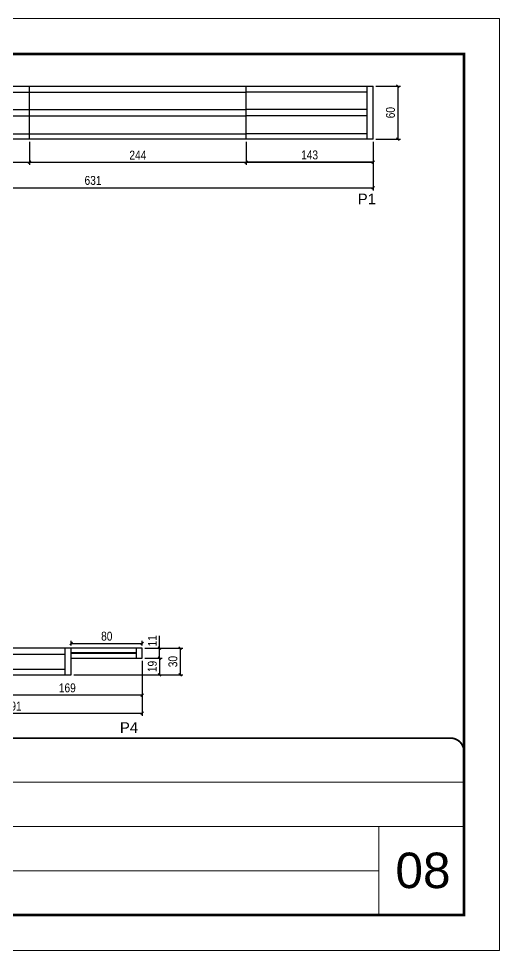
# Model space of a CAD drawing. Extents: x 2513 to 8766, y 921 to 4268.
# Drawn here: x 8225 to 8766, y 2070 to 3120 of the extents above; entities that cross this region are included whole.
import ezdxf

# ---------------------------------------------------------------- set-up
doc = ezdxf.new("R2010")
doc.units = 0
doc.linetypes.add('CONTINUO', pattern=[0])
doc.linetypes.add('DASHED', pattern=[0.75, 0.5, -0.25])
for name, color, linetype in [('5', 5, 'Continuous'), ('COTA', 241, 'Continuous'), ('Painéis', 200, 'Continuous'), ('SARR_2.2x7', 40, 'Continuous'), ('SARR_EDITAR', 141, 'Continuous')]:
    doc.layers.add(name, color=color, linetype=linetype)
for name, color, linetype, lineweight in [('CARIMBO', 255, 'Continuous', 9), ('Folhas', 255, 'Continuous', 9), ('SARRAFO DE PRESSAO', 251, 'DASHED', 9)]:
    doc.layers.add(name, color=color, linetype=linetype, lineweight=lineweight)
doc.styles.add('ARIAL', font='arial.ttf')
doc.styles.add('COTA TECNICA', font='techl___.ttf', dxfattribs={"height": 10})
doc.styles.get("Standard").update_dxf_attribs({"font": 'arial.ttf'})
doc.dimstyles.new('PAINEL', dxfattribs={"dimtxt": 10, "dimasz": 3, "dimexe": 3, "dimexo": 3, "dimgap": 3, "dimtad": 1, "dimdec": 1, "dimzin": 12, "dimdsep": 46, "dimtxsty": 'COTA TECNICA', "dimblk1": 'OBLIQUE', "dimblk2": 'OBLIQUE', "dimsah": 1, "dimcen": 0.9, "dimclrd": 4, "dimclre": 4, "dimclrt": 240, "dimadec": 1, "dimazin": 3, "dimtfac": 1, "dimtdec": 1, "dimtmove": 0, "dimatfit": 3, "dimfxl": 1, "dimtolj": 1, "dimtzin": 12, "dimarcsym": 0})

# ---------------------------------------------------------------- blocks, each defined once
blk = doc.blocks.new('9999999999')
at = {"color": 30, "linetype": 'CONTINUO'}
for p, q in [((98564.6, 34379.6), (99584, 34379.6)), ((98564.6, 34329.8), (99488, 34329.8)), ((99584, 34329.8), (99488, 34329.8)), ((99488, 34329.8), (99488, 34230.2)), ((98564.6, 34280), (99488, 34280))]:
    blk.add_line(p, q, dxfattribs=at)
at = {"color": 30, "linetype": 'CONTINUO', "const_width": 2}
blk.add_lwpolyline([(99584, 34230.2), (99584, 34414.4, 0.414214), (99569, 34429.4), (98229, 34429.4, 0.414214), (98214, 34414.4), (98214, 34245.2, 0.414214), (98229, 34230.2), (99584, 34230.2)], format="xyb", dxfattribs=at)
at = {"layer": 'Folhas'}
blk.add_lwpolyline([(98139, 34190.2), (99624, 34190.2), (99624, 35240.2), (98139, 35240.2)], close=True, dxfattribs=at)
at = {"layer": 'Folhas', "color": 30, "const_width": 3}
blk.add_lwpolyline([(98214, 34230.2), (99584, 34230.2), (99584, 35200.2), (98214, 35200.2)], close=True, dxfattribs=at)
blk = doc.blocks.new('_Oblique')
at = {"color": 0, "linetype": 'ByBlock', "lineweight": -2}
blk.add_line((-0.5, -0.5), (0.5, 0.5), dxfattribs=at)
blk = doc.blocks.new('*D24')
at = {"layer": 'COTA', "color": 4, "lineweight": -2, "transparency": 16777216}
for p, q in [((8481.1, 2980.7), (8481.1, 2954.8)), ((8624.1, 2980.7), (8624.1, 2954.8)), ((8624.1, 2957.8), (8481.1, 2957.8))]:
    blk.add_line(p, q, dxfattribs=at)
at = {"layer": 'Defpoints', "color": 0, "transparency": 16777216}
for p in [(8481.1, 2983.7), (8624.1, 2983.7), (8481.1, 2957.8)]:
    blk.add_point(p, dxfattribs=at)
at = {"layer": 'COTA', "color": 4, "lineweight": -2, "transparency": 16777216, "xscale": 3, "yscale": 3, "zscale": 3, "rotation": 180}
blk.add_blockref('_Oblique', (8481.1, 2957.8), dxfattribs=at)
at = {"layer": 'COTA', "color": 4, "lineweight": -2, "transparency": 16777216, "xscale": 3, "yscale": 3, "zscale": 3}
blk.add_blockref('_Oblique', (8624.1, 2957.8), dxfattribs=at)
at = {"layer": 'COTA', "color": 240, "transparency": 16777216, "insert": (8552.6, 2966), "char_height": 10, "attachment_point": 5, "style": 'COTA TECNICA'}
blk.add_mtext('\\A1;143', dxfattribs=at)
blk = doc.blocks.new('*D111')
at = {"layer": 'COTA', "color": 4, "lineweight": -2, "transparency": 16777216}
for p, q in [((8481.1, 2980.7), (8481.1, 2954.8)), ((8624.1, 2980.7), (8624.1, 2954.8)), ((8481.1, 2957.8), (8624.1, 2957.8))]:
    blk.add_line(p, q, dxfattribs=at)
at = {"layer": 'Defpoints', "color": 0, "transparency": 16777216}
for p in [(8481.1, 2983.7), (8624.1, 2983.7), (8624.1, 2957.8)]:
    blk.add_point(p, dxfattribs=at)
at = {"layer": 'COTA', "color": 4, "lineweight": -2, "transparency": 16777216, "xscale": 3, "yscale": 3, "zscale": 3, "rotation": 180}
blk.add_blockref('_Oblique', (8481.1, 2957.8), dxfattribs=at)
at = {"layer": 'COTA', "color": 4, "lineweight": -2, "transparency": 16777216, "xscale": 3, "yscale": 3, "zscale": 3}
blk.add_blockref('_Oblique', (8624.1, 2957.8), dxfattribs=at)
at = {"layer": 'COTA', "color": 240, "transparency": 16777216, "insert": (8552.6, 2966), "char_height": 10, "attachment_point": 5, "style": 'COTA TECNICA'}
blk.add_mtext('\\A1;143', dxfattribs=at)
blk = doc.blocks.new('*D25')
at = {"layer": 'COTA', "color": 4, "lineweight": -2, "transparency": 16777216}
for p, q in [((7993.1, 2980.7), (7993.1, 2926.1)), ((8624.1, 2980.7), (8624.1, 2926.1)), ((7993.1, 2929.1), (8624.1, 2929.1))]:
    blk.add_line(p, q, dxfattribs=at)
at = {"layer": 'Defpoints', "color": 0, "transparency": 16777216}
for p in [(7993.1, 2983.7), (8624.1, 2983.7), (8624.1, 2929.1)]:
    blk.add_point(p, dxfattribs=at)
at = {"layer": 'COTA', "color": 4, "lineweight": -2, "transparency": 16777216, "xscale": 3, "yscale": 3, "zscale": 3, "rotation": 180}
blk.add_blockref('_Oblique', (7993.1, 2929.1), dxfattribs=at)
at = {"layer": 'COTA', "color": 4, "lineweight": -2, "transparency": 16777216, "xscale": 3, "yscale": 3, "zscale": 3}
blk.add_blockref('_Oblique', (8624.1, 2929.1), dxfattribs=at)
at = {"layer": 'COTA', "color": 240, "transparency": 16777216, "insert": (8308.6, 2937.3), "char_height": 10, "attachment_point": 5, "style": 'COTA TECNICA'}
blk.add_mtext('\\A1;631', dxfattribs=at)
blk = doc.blocks.new('*D113')
at = {"layer": 'COTA', "color": 4, "lineweight": -2, "transparency": 16777216}
for p, q in [((8237.1, 2980.7), (8237.1, 2954.8)), ((8481.1, 2980.7), (8481.1, 2954.8)), ((8237.1, 2957.8), (8481.1, 2957.8))]:
    blk.add_line(p, q, dxfattribs=at)
at = {"layer": 'Defpoints', "color": 0, "transparency": 16777216}
for p in [(8237.1, 2983.7), (8481.1, 2983.7), (8481.1, 2957.8)]:
    blk.add_point(p, dxfattribs=at)
at = {"layer": 'COTA', "color": 4, "lineweight": -2, "transparency": 16777216, "xscale": 3, "yscale": 3, "zscale": 3, "rotation": 180}
blk.add_blockref('_Oblique', (8237.1, 2957.8), dxfattribs=at)
at = {"layer": 'COTA', "color": 4, "lineweight": -2, "transparency": 16777216, "xscale": 3, "yscale": 3, "zscale": 3}
blk.add_blockref('_Oblique', (8481.1, 2957.8), dxfattribs=at)
at = {"layer": 'COTA', "color": 240, "transparency": 16777216, "insert": (8359.1, 2965.9), "char_height": 10, "attachment_point": 5, "style": 'COTA TECNICA'}
blk.add_mtext('\\A1;244', dxfattribs=at)
blk = doc.blocks.new('*D27')
at = {"layer": 'COTA', "color": 4, "lineweight": -2, "transparency": 16777216}
for p, q in [((7993.1, 2980.7), (7993.1, 2954.8)), ((8237.1, 2980.7), (8237.1, 2954.8)), ((7993.1, 2957.8), (8237.1, 2957.8))]:
    blk.add_line(p, q, dxfattribs=at)
at = {"layer": 'Defpoints', "color": 0, "transparency": 16777216}
for p in [(7993.1, 2983.7), (8237.1, 2983.7), (8237.1, 2957.8)]:
    blk.add_point(p, dxfattribs=at)
at = {"layer": 'COTA', "color": 4, "lineweight": -2, "transparency": 16777216, "xscale": 3, "yscale": 3, "zscale": 3, "rotation": 180}
blk.add_blockref('_Oblique', (7993.1, 2957.8), dxfattribs=at)
at = {"layer": 'COTA', "color": 4, "lineweight": -2, "transparency": 16777216, "xscale": 3, "yscale": 3, "zscale": 3}
blk.add_blockref('_Oblique', (8237.1, 2957.8), dxfattribs=at)
at = {"layer": 'COTA', "color": 240, "transparency": 16777216, "insert": (8115.1, 2965.9), "char_height": 10, "attachment_point": 5, "style": 'COTA TECNICA'}
blk.add_mtext('\\A1;244', dxfattribs=at)
blk = doc.blocks.new('*D117')
at = {"layer": 'COTA', "color": 4, "lineweight": -2, "transparency": 16777216}
for p, q in [((8627.1, 3043.7), (8654.9, 3043.7)), ((8651.9, 3043.7), (8651.9, 2983.7)), ((8627.1, 2983.7), (8654.9, 2983.7))]:
    blk.add_line(p, q, dxfattribs=at)
at = {"layer": 'Defpoints', "color": 0, "transparency": 16777216}
for p in [(8624.1, 3043.7), (8624.1, 2983.7), (8651.9, 2983.7)]:
    blk.add_point(p, dxfattribs=at)
at = {"layer": 'COTA', "color": 4, "lineweight": -2, "transparency": 16777216, "xscale": 3, "yscale": 3, "zscale": 3}
for p, rotation in [((8651.9, 3043.7), 90), ((8651.9, 2983.7), 270)]:
    blk.add_blockref('_Oblique', p, dxfattribs=dict(at, rotation=rotation))
at = {"layer": 'COTA', "color": 240, "transparency": 16777216, "insert": (8643.8, 3013.7), "char_height": 10, "attachment_point": 5, "rotation": 90, "style": 'COTA TECNICA'}
blk.add_mtext('\\A1;60', dxfattribs=at)
blk = doc.blocks.new('*D132')
at = {"layer": 'COTA', "color": 4, "lineweight": -2, "transparency": 16777216}
for p, q in [((8364.1, 2396.1), (8364.1, 2354.3)), ((8195.1, 2377.1), (8195.1, 2354.3)), ((8364.1, 2357.3), (8195.1, 2357.3))]:
    blk.add_line(p, q, dxfattribs=at)
at = {"layer": 'Defpoints', "color": 0, "transparency": 16777216}
for p in [(8364.1, 2399.1), (8195.1, 2380.1), (8195.1, 2357.3)]:
    blk.add_point(p, dxfattribs=at)
at = {"layer": 'COTA', "color": 4, "lineweight": -2, "transparency": 16777216, "xscale": 3, "yscale": 3, "zscale": 3, "rotation": 180}
blk.add_blockref('_Oblique', (8195.1, 2357.3), dxfattribs=at)
at = {"layer": 'COTA', "color": 4, "lineweight": -2, "transparency": 16777216, "xscale": 3, "yscale": 3, "zscale": 3}
blk.add_blockref('_Oblique', (8364.1, 2357.3), dxfattribs=at)
at = {"layer": 'COTA', "color": 240, "transparency": 16777216, "insert": (8279.6, 2365.4), "char_height": 10, "attachment_point": 5, "style": 'COTA TECNICA'}
blk.add_mtext('\\A1;169', dxfattribs=at)
blk = doc.blocks.new('*D167')
at = {"layer": 'COTA', "color": 4, "lineweight": -2, "transparency": 16777216}
for p, q in [((8383.5, 2410.1), (8383.5, 2424.2)), ((8367.1, 2410.1), (8386.5, 2410.1)), ((8383.5, 2399.1), (8383.5, 2410.1)), ((8367.1, 2399.1), (8386.5, 2399.1))]:
    blk.add_line(p, q, dxfattribs=at)
at = {"layer": 'Defpoints', "color": 0, "transparency": 16777216}
for p in [(8364.1, 2410.1), (8383.5, 2410.1), (8364.1, 2399.1)]:
    blk.add_point(p, dxfattribs=at)
at = {"layer": 'COTA', "color": 4, "lineweight": -2, "transparency": 16777216, "xscale": 3, "yscale": 3, "zscale": 3}
for p, rotation in [((8383.5, 2410.1), 90), ((8383.5, 2399.1), 270)]:
    blk.add_blockref('_Oblique', p, dxfattribs=dict(at, rotation=rotation))
at = {"layer": 'COTA', "color": 240, "transparency": 16777216, "insert": (8375.4, 2418.6), "char_height": 10, "attachment_point": 5, "rotation": 90, "style": 'COTA TECNICA'}
blk.add_mtext('\\A1;11', dxfattribs=at)
blk = doc.blocks.new('*D168')
at = {"layer": 'COTA', "color": 4, "lineweight": -2, "transparency": 16777216}
for p, q in [((8367.1, 2399.1), (8386.5, 2399.1)), ((8383.5, 2399.1), (8383.5, 2380.1)), ((8287.1, 2380.1), (8386.5, 2380.1))]:
    blk.add_line(p, q, dxfattribs=at)
at = {"layer": 'Defpoints', "color": 0, "transparency": 16777216}
for p in [(8364.1, 2399.1), (8284.1, 2380.1), (8383.5, 2380.1)]:
    blk.add_point(p, dxfattribs=at)
at = {"layer": 'COTA', "color": 4, "lineweight": -2, "transparency": 16777216, "xscale": 3, "yscale": 3, "zscale": 3}
for p, rotation in [((8383.5, 2399.1), 90), ((8383.5, 2380.1), 270)]:
    blk.add_blockref('_Oblique', p, dxfattribs=dict(at, rotation=rotation))
at = {"layer": 'COTA', "color": 240, "transparency": 16777216, "insert": (8375.4, 2389.6), "char_height": 10, "attachment_point": 5, "rotation": 90, "style": 'COTA TECNICA'}
blk.add_mtext('\\A1;19', dxfattribs=at)
blk = doc.blocks.new('*D59')
at = {"layer": 'COTA', "color": 4, "lineweight": -2, "transparency": 16777216}
for p, q in [((8367.1, 2410.1), (8409.9, 2410.1)), ((8406.9, 2410.1), (8406.9, 2380.1)), ((8287.1, 2380.1), (8409.9, 2380.1))]:
    blk.add_line(p, q, dxfattribs=at)
at = {"layer": 'Defpoints', "color": 0, "transparency": 16777216}
for p in [(8364.1, 2410.1), (8284.1, 2380.1), (8406.9, 2380.1)]:
    blk.add_point(p, dxfattribs=at)
at = {"layer": 'COTA', "color": 4, "lineweight": -2, "transparency": 16777216, "xscale": 3, "yscale": 3, "zscale": 3}
for p, rotation in [((8406.9, 2410.1), 90), ((8406.9, 2380.1), 270)]:
    blk.add_blockref('_Oblique', p, dxfattribs=dict(at, rotation=rotation))
at = {"layer": 'COTA', "color": 240, "transparency": 16777216, "insert": (8398.6, 2395.1), "char_height": 10, "attachment_point": 5, "rotation": 90, "style": 'COTA TECNICA'}
blk.add_mtext('\\A1;30', dxfattribs=at)
blk = doc.blocks.new('*D357')
at = {"layer": 'Defpoints', "color": 0, "transparency": 16777216}
for p in [(8364.1, 2399.1), (8073.1, 2380.1), (8364.1, 2336.8)]:
    blk.add_point(p, dxfattribs=at)
at = {"layer": 'Painéis', "color": 4, "lineweight": -2, "transparency": 16777216}
for p, q in [((8364.1, 2396.1), (8364.1, 2333.8)), ((8073.1, 2377.1), (8073.1, 2333.8)), ((8073.1, 2336.8), (8364.1, 2336.8))]:
    blk.add_line(p, q, dxfattribs=at)
at = {"layer": 'Painéis', "color": 4, "lineweight": -2, "transparency": 16777216, "xscale": 3, "yscale": 3, "zscale": 3, "rotation": 180}
blk.add_blockref('_Oblique', (8073.1, 2336.8), dxfattribs=at)
at = {"layer": 'Painéis', "color": 4, "lineweight": -2, "transparency": 16777216, "xscale": 3, "yscale": 3, "zscale": 3}
blk.add_blockref('_Oblique', (8364.1, 2336.8), dxfattribs=at)
at = {"layer": 'Painéis', "color": 240, "transparency": 16777216, "insert": (8218.6, 2344.9), "char_height": 10, "attachment_point": 5, "style": 'COTA TECNICA'}
blk.add_mtext('\\A1;291', dxfattribs=at)
blk = doc.blocks.new('*D358')
at = {"layer": 'Defpoints', "color": 0, "transparency": 16777216}
for p in [(8364.1, 2415.6), (8284.1, 2410.1), (8364.1, 2410.1)]:
    blk.add_point(p, dxfattribs=at)
at = {"layer": 'Painéis', "color": 4, "lineweight": -2, "transparency": 16777216}
for p, q in [((8284.1, 2413.1), (8284.1, 2418.6)), ((8284.1, 2415.6), (8364.1, 2415.6)), ((8364.1, 2413.1), (8364.1, 2418.6))]:
    blk.add_line(p, q, dxfattribs=at)
at = {"layer": 'Painéis', "color": 4, "lineweight": -2, "transparency": 16777216, "xscale": 3, "yscale": 3, "zscale": 3, "rotation": 180}
blk.add_blockref('_Oblique', (8284.1, 2415.6), dxfattribs=at)
at = {"layer": 'Painéis', "color": 4, "lineweight": -2, "transparency": 16777216, "xscale": 3, "yscale": 3, "zscale": 3}
blk.add_blockref('_Oblique', (8364.1, 2415.6), dxfattribs=at)
at = {"layer": 'Painéis', "color": 240, "transparency": 16777216, "insert": (8324.1, 2423.7), "char_height": 10, "attachment_point": 5, "style": 'COTA TECNICA'}
blk.add_mtext('\\A1;80', dxfattribs=at)

msp = doc.modelspace()

# ---------------------------------------------------------------- linework, layer by layer
at = {"layer": 'Painéis'}
for p, q in [((7993.1, 3043.74), (8624.1, 3043.74)), ((8237.1, 2983.74), (8237.1, 3043.74)), ((8481.1, 2983.74), (8481.1, 3043.74)), ((8624.1, 2983.74), (8624.1, 3043.74)), ((8624.1, 2983.74), (7993.1, 2983.74)), ((8364.1, 2410.09), (7404.1, 2410.09)), ((8364.1, 2399.09), (8364.1, 2410.09)), ((8284.1, 2380.09), (8284.1, 2399.09)), ((8284.1, 2399.09), (8364.1, 2399.09))]:
    msp.add_line(p, q, dxfattribs=at)
msp.add_lwpolyline([(7909.1, 2380.09), (8284.1, 2380.09)], dxfattribs=at)
at = {"layer": 'SARR_2.2x7', "linetype": 'Continuous'}
for p, q in [((8000.1, 3036.74), (8237.1, 3036.74)), ((8237.1, 3036.74), (8481.1, 3036.74)), ((8617.1, 3036.74), (8481.1, 3036.74)), ((8617.1, 3043.74), (8617.1, 2983.74)), ((8000.1, 3017.24), (8237.1, 3017.24)), ((8237.1, 3017.24), (8481.1, 3017.24)), ((8617.1, 3017.24), (8481.1, 3017.24)), ((8000.1, 3010.24), (8237.1, 3010.24)), ((8237.1, 3010.24), (8481.1, 3010.24)), ((8617.1, 3010.24), (8481.1, 3010.24)), ((8000.1, 2989.74), (8237.1, 2989.74)), ((8237.1, 2989.74), (8481.1, 2989.74)), ((8617.1, 2989.74), (8481.1, 2989.74)), ((8277.1, 2380.09), (8277.1, 2410.09)), ((8284.1, 2399.09), (8284.1, 2410.09)), ((8357.1, 2410.09), (8357.1, 2399.09)), ((8277.1, 2403.09), (8073.1, 2403.09)), ((8277.1, 2386.09), (8073.1, 2386.09))]:
    msp.add_line(p, q, dxfattribs=at)
at = {"layer": 'SARR_EDITAR', "linetype": 'Continuous'}
for p, q in [((8357.1, 2405.09), (8284.1, 2405.09)), ((8357.1, 2404.09), (8284.1, 2404.09))]:
    msp.add_line(p, q, dxfattribs=at)

# ---------------------------------------------------------------- block references
at = {"layer": 'SARRAFO DE PRESSAO', "color": 6, "linetype": 'ByBlock'}
msp.add_blockref('9999999999', (-90857.49, -32120.54), dxfattribs=at)

# ---------------------------------------------------------------- texts
at = {"layer": '5', "linetype": 'Continuous'}
for s, p in [('P1', (8606.96, 2910.46)), ('P4', (8338.87, 2314.79))]:
    msp.add_text(s, height=12, rotation=359.99996, dxfattribs=at).set_placement(p)
at = {"layer": 'CARIMBO', "style": 'ARIAL'}
msp.add_text('08', height=40, dxfattribs=at).set_placement((8649.35, 2139.81))

# ---------------------------------------------------------------- dimensions: what is measured, and where the dimension line sits
at = {"layer": 'COTA'}
for base, p1, p2, picture, middle in [((8651.93, 2983.74), (8624.1, 3043.74), (8624.1, 2983.74), '*D117', (8643.82, 3013.74)), ((8383.48, 2410.09), (8364.1, 2399.09), (8364.1, 2410.09), '*D167', (8375.42, 2418.63)), ((8406.86, 2380.09), (8364.1, 2410.09), (8284.1, 2380.09), '*D59', (8398.64, 2395.09)), ((8383.48, 2380.09), (8364.1, 2399.09), (8284.1, 2380.09), '*D168', (8375.39, 2389.59))]:
    dim = msp.add_linear_dim(base=base, p1=p1, p2=p2, angle=90, dimstyle='PAINEL', dxfattribs=at)
    dim.commit()
    dim.dimension.update_dxf_attribs({"geometry": picture, "text_midpoint": middle})
for base, p1, p2, picture, middle in [((8624.1, 2929.06), (7993.1, 2983.74), (8624.1, 2983.74), '*D25', (8308.6, 2937.28)), ((8237.1, 2957.81), (7993.1, 2983.74), (8237.1, 2983.74), '*D27', (8115.1, 2965.88)), ((8481.1, 2957.81), (8237.1, 2983.74), (8481.1, 2983.74), '*D113', (8359.1, 2965.88)), ((8481.1, 2957.81), (8624.1, 2983.74), (8481.1, 2983.74), '*D24', (8552.6, 2966.02)), ((8624.1, 2957.81), (8481.1, 2983.74), (8624.1, 2983.74), '*D111', (8552.6, 2966.02)), ((8195.1, 2357.32), (8364.1, 2399.09), (8195.1, 2380.09), '*D132', (8279.6, 2365.45))]:
    dim = msp.add_linear_dim(base=base, p1=p1, p2=p2, dimstyle='PAINEL', dxfattribs=at)
    dim.commit()
    dim.dimension.update_dxf_attribs({"geometry": picture, "text_midpoint": middle})
at = {"layer": 'Painéis'}
for base, p1, p2, picture, middle in [((8364.1, 2415.57), (8284.1, 2410.09), (8364.1, 2410.09), '*D358', (8324.1, 2423.69)), ((8364.1, 2336.84), (8073.1, 2380.09), (8364.1, 2399.09), '*D357', (8218.6, 2344.92))]:
    dim = msp.add_linear_dim(base=base, p1=p1, p2=p2, dimstyle='PAINEL', dxfattribs=at)
    dim.commit()
    dim.dimension.update_dxf_attribs({"geometry": picture, "text_midpoint": middle})

doc.saveas('drawing.dxf')
